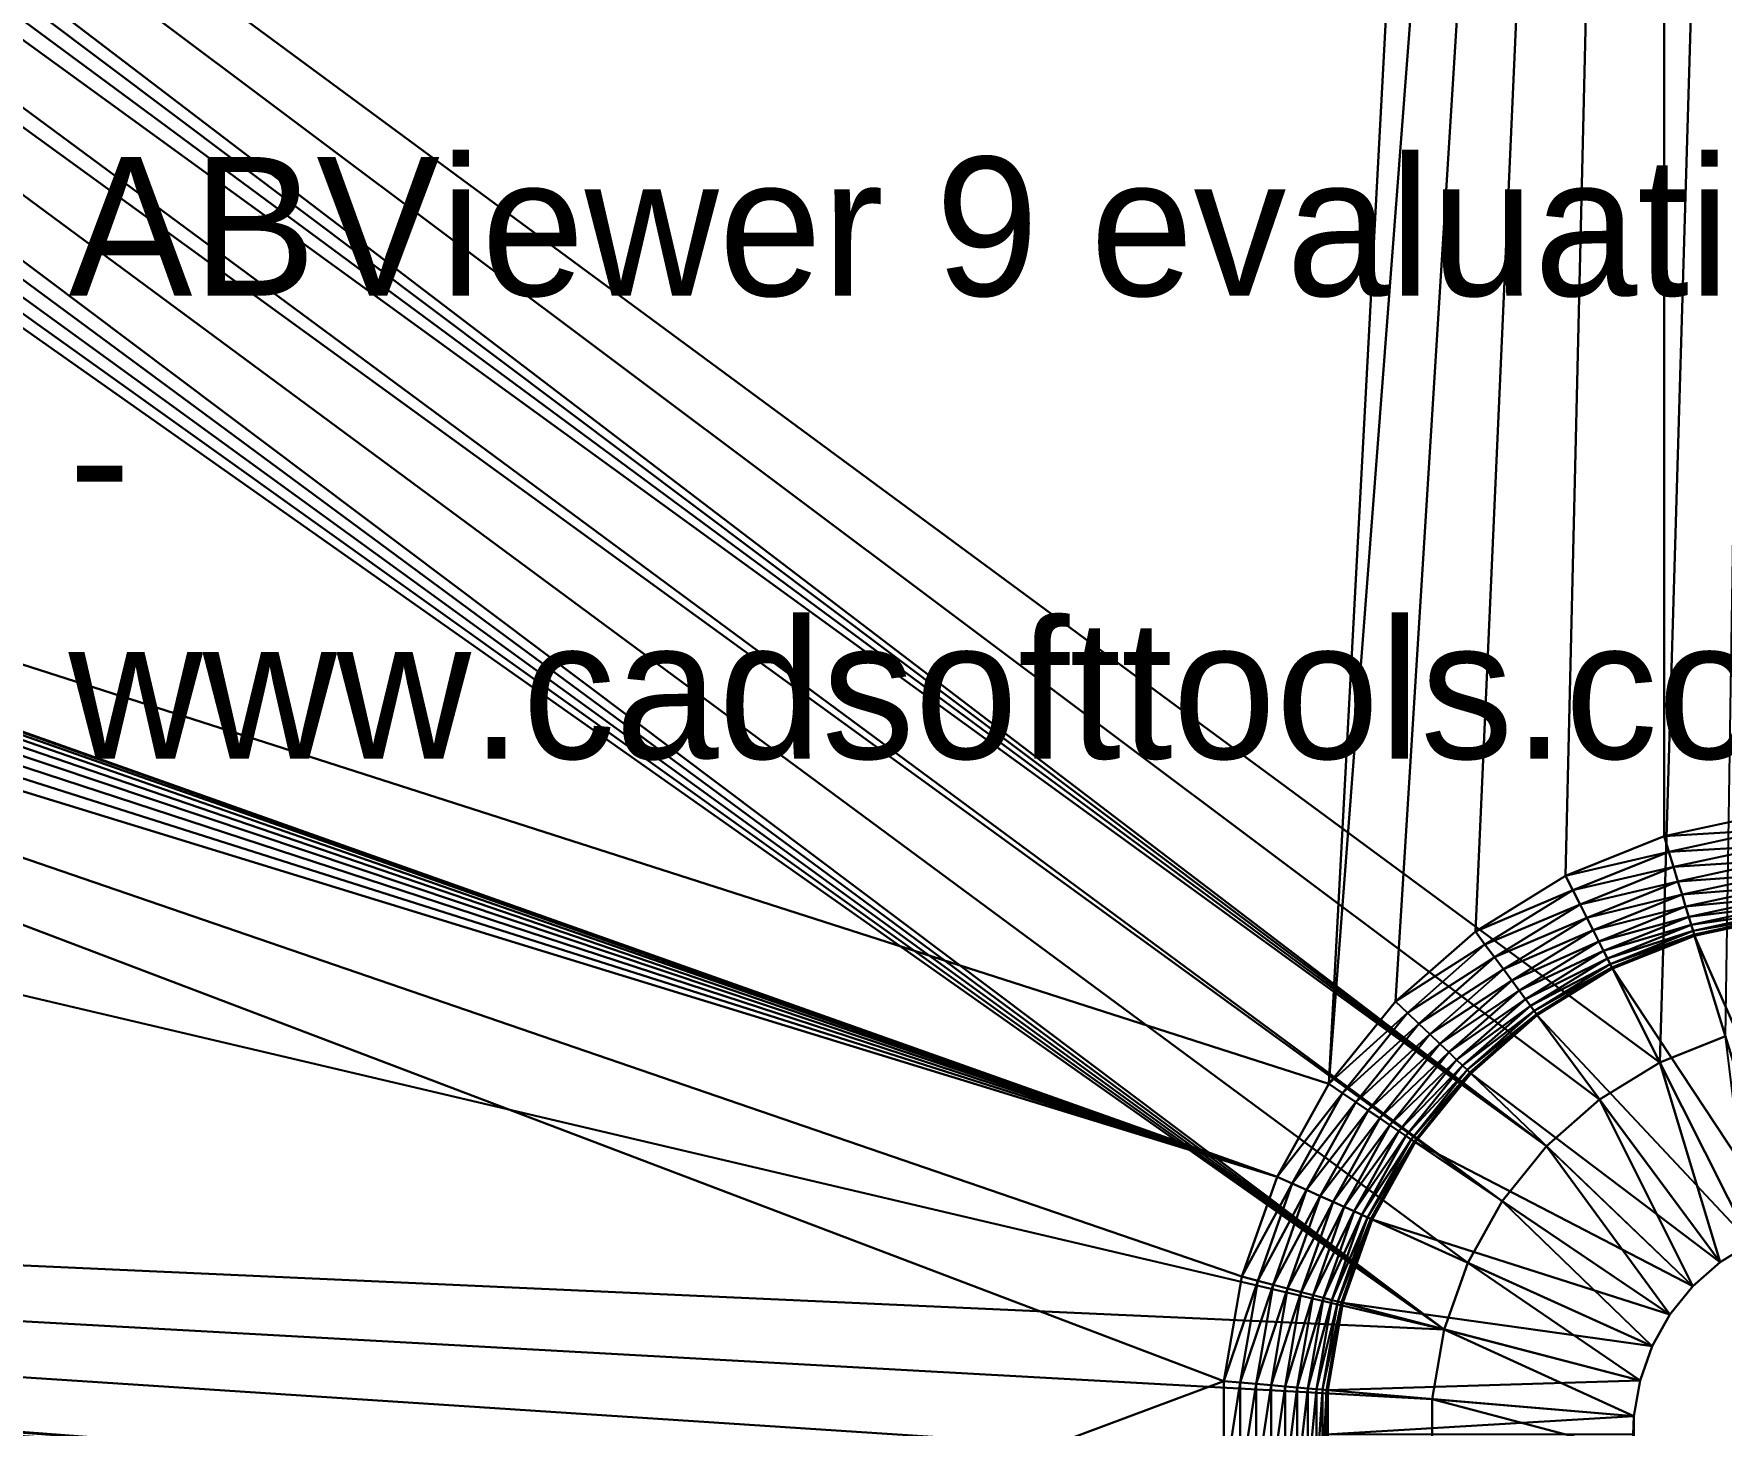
# Model space of a CAD drawing. Header units: millimetres. Extents: x 19.3 to 105.6, y 153.8 to 217.3.
# Drawn here: x 76.56 to 89.42, y 165.29 to 175.9 of the extents above; entities that cross this region are included whole.
import ezdxf

# ---------------------------------------------------------------- set-up
doc = ezdxf.new("R2010")
doc.units = ezdxf.units.MM
doc.layers.get('0').update_dxf_attribs({"color": 132, "linetype": 'CONTINUOUS'})

# ---------------------------------------------------------------- blocks, each defined once
blk = doc.blocks.new('ABViewer')
at = {"color": 0, "insert": (0, 0), "char_height": 0.05, "width": 0.5, "attachment_point": 1}
blk.add_mtext('ABViewer 9 evaluation - www.cadsofttools.com', dxfattribs=at)

msp = doc.modelspace()

# ---------------------------------------------------------------- linework, layer by layer
at = {"invisible_edges": 16}
for points in [[(37.635, 205.326, 21.431), (88.093, 167.419, 21.431), (37.68, 205.862, 21.431)], [(89.982, 202.713, 21.431), (37.68, 205.862, 21.431), (88.956, 168.057, 21.431)], [(37.68, 205.862, 21.431), (88.093, 167.419, 21.431), (88.497, 167.775, 21.431)], [(37.68, 205.862, 21.431), (88.497, 167.775, 21.431), (88.956, 168.057, 21.431)], [(37.635, 205.326, 21.431), (37.499, 204.804, 21.431), (88.093, 167.419, 21.431)], [(88.093, 167.419, 21.431), (37.499, 204.804, 21.431), (37.277, 204.314, 21.431)], [(87.755, 167, 21.431), (37.277, 204.314, 21.431), (36.976, 203.868, 21.431)], [(88.093, 167.419, 21.431), (37.277, 204.314, 21.431), (87.755, 167, 21.431)], [(36.603, 203.479, 21.431), (87.313, 166.022, 21.431), (36.976, 203.868, 21.431)], [(87.755, 167, 21.431), (36.976, 203.868, 21.431), (87.492, 166.53, 21.431)], [(87.492, 166.53, 21.431), (36.976, 203.868, 21.431), (87.313, 166.022, 21.431)], [(36.17, 203.159, 21.431), (87.313, 166.022, 21.431), (36.603, 203.479, 21.431)], [(36.17, 203.159, 21.431), (35.689, 202.916, 21.431), (87.313, 166.022, 21.431)], [(87.313, 166.022, 21.431), (35.689, 202.916, 21.431), (35.174, 202.758, 21.431)], [(87.313, 166.022, 21.431), (35.174, 202.758, 21.431), (20.093, 181.83, 21.431)], [(88.956, 168.057, 21.431), (89.456, 168.258, 21.431), (89.982, 202.713, 21.431)], [(88.238, 201.604, 19.044), (86.434, 167.893, 19.044), (61.348, 175.946, 19.044)], [(88.989, 201.302, 19.044), (86.434, 167.893, 19.044), (88.238, 201.604, 19.044)], [(88.989, 201.302, 19.044), (86.942, 168.522, 19.044), (86.434, 167.893, 19.044)], [(87.55, 169.056, 19.044), (86.942, 168.522, 19.044), (88.989, 201.302, 19.044)], [(88.989, 201.302, 19.044), (88.238, 169.48, 19.044), (87.55, 169.056, 19.044)], [(88.989, 169.782, 19.044), (88.238, 169.48, 19.044), (88.989, 201.302, 19.044)], [(88.989, 169.782, 19.044), (88.989, 201.302, 19.044), (89.78, 169.952, 19.044)], [(89.78, 169.952, 19.044), (88.989, 201.302, 19.044), (89.78, 201.132, 19.044)], [(34.64, 168.394, 21.431), (87.313, 166.022, 21.431), (20.093, 181.83, 21.431)], [(61.348, 175.946, 19.044), (86.434, 167.893, 19.044), (86.04, 167.186, 19.044)], [(61.348, 175.946, 19.044), (86.04, 167.186, 19.044), (61.579, 175.85, 19.044)], [(86.04, 167.186, 19.044), (61.791, 175.72, 19.044), (61.579, 175.85, 19.044)], [(86.04, 167.186, 19.044), (61.98, 175.559, 19.044), (61.791, 175.72, 19.044)], [(62.142, 175.369, 19.044), (61.98, 175.559, 19.044), (86.04, 167.186, 19.044)], [(62.272, 175.157, 19.044), (62.142, 175.369, 19.044), (86.04, 167.186, 19.044)], [(62.272, 175.157, 19.044), (86.04, 167.186, 19.044), (62.368, 174.927, 19.044)], [(86.04, 167.186, 19.044), (62.426, 174.684, 19.044), (62.368, 174.927, 19.044)], [(86.04, 167.186, 19.044), (62.445, 174.436, 19.044), (62.426, 174.684, 19.044)], [(85.77, 166.424, 19.044), (85.634, 165.627, 19.044), (62.445, 174.436, 19.044)], [(62.445, 174.436, 19.044), (85.634, 165.627, 19.044), (62.445, 156.973, 19.044)], [(85.77, 166.424, 19.044), (62.445, 174.436, 19.044), (86.04, 167.186, 19.044)], [(89.78, 169.952, 19.044), (89.795, 169.829, 19.034), (88.989, 169.782, 19.044)], [(88.989, 169.782, 19.044), (89.795, 169.829, 19.034), (89.025, 169.663, 19.034)], [(89.795, 169.829, 19.034), (89.811, 169.709, 19.005), (89.025, 169.663, 19.034)], [(88.989, 169.782, 19.044), (89.025, 169.663, 19.034), (88.238, 169.48, 19.044)], [(89.025, 169.663, 19.034), (89.811, 169.709, 19.005), (89.061, 169.547, 19.005)], [(89.811, 169.709, 19.005), (89.825, 169.595, 18.957), (89.061, 169.547, 19.005)], [(88.238, 169.48, 19.044), (89.025, 169.663, 19.034), (88.294, 169.37, 19.034)], [(89.025, 169.663, 19.034), (89.061, 169.547, 19.005), (88.294, 169.37, 19.034)], [(88.294, 169.37, 19.034), (89.061, 169.547, 19.005), (88.349, 169.261, 19.005)], [(89.061, 169.547, 19.005), (89.094, 169.437, 18.957), (88.349, 169.261, 19.005)], [(89.061, 169.547, 19.005), (89.825, 169.595, 18.957), (89.094, 169.437, 18.957)], [(89.825, 169.595, 18.957), (89.839, 169.49, 18.892), (89.094, 169.437, 18.957)], [(88.238, 169.48, 19.044), (88.294, 169.37, 19.034), (87.55, 169.056, 19.044)], [(88.349, 169.261, 19.005), (89.094, 169.437, 18.957), (88.401, 169.159, 18.957)], [(89.094, 169.437, 18.957), (89.126, 169.336, 18.892), (88.401, 169.159, 18.957)], [(89.094, 169.437, 18.957), (89.839, 169.49, 18.892), (89.126, 169.336, 18.892)], [(89.839, 169.49, 18.892), (89.851, 169.396, 18.811), (89.126, 169.336, 18.892)], [(87.55, 169.056, 19.044), (88.294, 169.37, 19.034), (87.623, 168.956, 19.034)], [(88.294, 169.37, 19.034), (88.349, 169.261, 19.005), (87.623, 168.956, 19.034)], [(88.401, 169.159, 18.957), (89.126, 169.336, 18.892), (88.448, 169.064, 18.892)], [(89.126, 169.336, 18.892), (89.153, 169.245, 18.811), (88.448, 169.064, 18.892)], [(89.126, 169.336, 18.892), (89.851, 169.396, 18.811), (89.153, 169.245, 18.811)], [(89.851, 169.396, 18.811), (89.861, 169.315, 18.716), (89.153, 169.245, 18.811)], [(89.153, 169.245, 18.811), (89.861, 169.315, 18.716), (89.177, 169.168, 18.716)], [(89.861, 169.315, 18.716), (89.869, 169.251, 18.61), (89.177, 169.168, 18.716)], [(87.623, 168.956, 19.034), (88.349, 169.261, 19.005), (87.696, 168.859, 19.005)], [(88.349, 169.261, 19.005), (88.401, 169.159, 18.957), (87.696, 168.859, 19.005)], [(87.696, 168.859, 19.005), (88.401, 169.159, 18.957), (87.764, 168.767, 18.957)], [(88.401, 169.159, 18.957), (88.448, 169.064, 18.892), (87.764, 168.767, 18.957)], [(88.448, 169.064, 18.892), (89.153, 169.245, 18.811), (88.491, 168.979, 18.811)], [(89.153, 169.245, 18.811), (89.177, 169.168, 18.716), (88.491, 168.979, 18.811)], [(88.491, 168.979, 18.811), (89.177, 169.168, 18.716), (88.528, 168.907, 18.716)], [(89.177, 169.168, 18.716), (89.196, 169.106, 18.61), (88.528, 168.907, 18.716)], [(89.177, 169.168, 18.716), (89.869, 169.251, 18.61), (89.196, 169.106, 18.61)], [(89.869, 169.251, 18.61), (89.876, 169.204, 18.495), (89.196, 169.106, 18.61)], [(89.196, 169.106, 18.61), (89.876, 169.204, 18.495), (89.21, 169.06, 18.495)], [(89.876, 169.204, 18.495), (89.879, 169.175, 18.374), (89.21, 169.06, 18.495)], [(89.21, 169.06, 18.495), (89.879, 169.175, 18.374), (89.219, 169.032, 18.374)], [(89.879, 169.175, 18.374), (89.88, 169.165, 18.25), (89.219, 169.032, 18.374)], [(89.219, 169.032, 18.374), (89.88, 169.165, 18.25), (89.221, 169.023, 18.25)], [(89.88, 169.165, 18.25), (89.88, 169.165, 15.869), (89.221, 169.023, 15.869)], [(89.88, 169.165, 18.25), (89.221, 169.023, 15.869), (89.221, 169.023, 18.25)], [(90.178, 166.841, 15.869), (89.221, 169.023, 15.869), (89.88, 169.165, 15.869)], [(87.55, 169.056, 19.044), (87.623, 168.956, 19.034), (86.942, 168.522, 19.044)], [(87.764, 168.767, 18.957), (88.448, 169.064, 18.892), (87.827, 168.681, 18.892)], [(88.448, 169.064, 18.892), (88.491, 168.979, 18.811), (87.827, 168.681, 18.892)], [(88.528, 168.907, 18.716), (89.196, 169.106, 18.61), (88.557, 168.849, 18.61)], [(89.196, 169.106, 18.61), (89.21, 169.06, 18.495), (88.557, 168.849, 18.61)], [(88.557, 168.849, 18.61), (89.21, 169.06, 18.495), (88.578, 168.806, 18.495)], [(89.21, 169.06, 18.495), (89.219, 169.032, 18.374), (88.578, 168.806, 18.495)], [(88.578, 168.806, 18.495), (89.219, 169.032, 18.374), (88.591, 168.78, 18.374)], [(89.219, 169.032, 18.374), (89.221, 169.023, 18.25), (88.591, 168.78, 18.374)], [(88.591, 168.78, 18.374), (89.221, 169.023, 18.25), (88.596, 168.772, 18.25)], [(89.221, 169.023, 18.25), (89.221, 169.023, 15.869), (88.596, 168.772, 15.869)], [(89.221, 169.023, 18.25), (88.596, 168.772, 15.869), (88.596, 168.772, 18.25)], [(89.908, 166.783, 15.869), (88.596, 168.772, 15.869), (89.221, 169.023, 15.869)], [(89.908, 166.783, 15.869), (89.221, 169.023, 15.869), (90.178, 166.841, 15.869)], [(86.942, 168.522, 19.044), (87.623, 168.956, 19.034), (87.032, 168.436, 19.034)], [(87.623, 168.956, 19.034), (87.696, 168.859, 19.005), (87.032, 168.436, 19.034)], [(87.827, 168.681, 18.892), (88.491, 168.979, 18.811), (87.883, 168.605, 18.811)], [(88.491, 168.979, 18.811), (88.528, 168.907, 18.716), (87.883, 168.605, 18.811)], [(87.883, 168.605, 18.811), (88.528, 168.907, 18.716), (87.932, 168.54, 18.716)], [(88.528, 168.907, 18.716), (88.557, 168.849, 18.61), (87.932, 168.54, 18.716)], [(87.032, 168.436, 19.034), (87.696, 168.859, 19.005), (87.12, 168.352, 19.005)], [(87.696, 168.859, 19.005), (87.764, 168.767, 18.957), (87.12, 168.352, 19.005)], [(87.12, 168.352, 19.005), (87.764, 168.767, 18.957), (87.203, 168.273, 18.957)], [(87.764, 168.767, 18.957), (87.827, 168.681, 18.892), (87.203, 168.273, 18.957)], [(87.932, 168.54, 18.716), (88.557, 168.849, 18.61), (87.97, 168.488, 18.61)], [(88.557, 168.849, 18.61), (88.578, 168.806, 18.495), (87.97, 168.488, 18.61)], [(87.97, 168.488, 18.61), (88.578, 168.806, 18.495), (87.999, 168.449, 18.495)], [(88.578, 168.806, 18.495), (88.591, 168.78, 18.374), (87.999, 168.449, 18.495)], [(87.999, 168.449, 18.495), (88.591, 168.78, 18.374), (88.016, 168.426, 18.374)], [(88.591, 168.78, 18.374), (88.596, 168.772, 18.25), (88.016, 168.426, 18.374)], [(88.016, 168.426, 18.374), (88.596, 168.772, 18.25), (88.022, 168.418, 18.25)], [(88.596, 168.772, 18.25), (88.596, 168.772, 15.869), (88.022, 168.418, 15.869)], [(88.596, 168.772, 18.25), (88.022, 168.418, 15.869), (88.022, 168.418, 18.25)], [(89.651, 166.679, 15.869), (88.022, 168.418, 15.869), (88.596, 168.772, 15.869)], [(89.651, 166.679, 15.869), (88.596, 168.772, 15.869), (89.908, 166.783, 15.869)], [(87.203, 168.273, 18.957), (87.827, 168.681, 18.892), (87.279, 168.199, 18.892)], [(87.827, 168.681, 18.892), (87.883, 168.605, 18.811), (87.279, 168.199, 18.892)], [(86.942, 168.522, 19.044), (87.032, 168.436, 19.034), (86.434, 167.893, 19.044)], [(87.279, 168.199, 18.892), (87.883, 168.605, 18.811), (87.348, 168.134, 18.811)], [(87.883, 168.605, 18.811), (87.932, 168.54, 18.716), (87.348, 168.134, 18.811)], [(87.348, 168.134, 18.811), (87.932, 168.54, 18.716), (87.406, 168.078, 18.716)], [(87.932, 168.54, 18.716), (87.97, 168.488, 18.61), (87.406, 168.078, 18.716)], [(35.174, 168.326, 21.431), (87.313, 164.422, 21.431), (34.64, 168.394, 21.431)], [(34.64, 168.394, 21.431), (87.313, 164.422, 21.431), (87.222, 164.953, 21.431)], [(34.64, 168.394, 21.431), (87.222, 164.953, 21.431), (87.222, 165.491, 21.431)], [(87.222, 165.491, 21.431), (87.313, 166.022, 21.431), (34.64, 168.394, 21.431)], [(86.434, 167.893, 19.044), (87.032, 168.436, 19.034), (86.537, 167.823, 19.034)], [(87.032, 168.436, 19.034), (87.12, 168.352, 19.005), (86.537, 167.823, 19.034)], [(87.406, 168.078, 18.716), (87.97, 168.488, 18.61), (87.453, 168.033, 18.61)], [(87.97, 168.488, 18.61), (87.999, 168.449, 18.495), (87.453, 168.033, 18.61)], [(87.453, 168.033, 18.61), (87.999, 168.449, 18.495), (87.487, 168, 18.495)], [(87.999, 168.449, 18.495), (88.016, 168.426, 18.374), (87.487, 168, 18.495)], [(87.487, 168, 18.495), (88.016, 168.426, 18.374), (87.508, 167.979, 18.374)], [(88.016, 168.426, 18.374), (88.022, 168.418, 18.25), (87.508, 167.979, 18.374)], [(87.508, 167.979, 18.374), (88.022, 168.418, 18.25), (87.516, 167.973, 18.25)], [(88.022, 168.418, 18.25), (88.022, 168.418, 15.869), (87.516, 167.973, 15.869)], [(88.022, 168.418, 18.25), (87.516, 167.973, 15.869), (87.516, 167.973, 18.25)], [(89.415, 166.534, 15.869), (87.516, 167.973, 15.869), (88.022, 168.418, 15.869)], [(89.415, 166.534, 15.869), (88.022, 168.418, 15.869), (89.651, 166.679, 15.869)], [(87.313, 164.422, 21.431), (35.174, 168.326, 21.431), (35.689, 168.168, 21.431)], [(86.537, 167.823, 19.034), (87.12, 168.352, 19.005), (86.638, 167.755, 19.005)], [(87.12, 168.352, 19.005), (87.203, 168.273, 18.957), (86.638, 167.755, 19.005)], [(86.638, 167.755, 19.005), (87.203, 168.273, 18.957), (86.733, 167.691, 18.957)], [(87.203, 168.273, 18.957), (87.279, 168.199, 18.892), (86.733, 167.691, 18.957)], [(89.651, 166.679, 19.933), (89.456, 168.258, 19.933), (88.956, 168.057, 19.933)], [(89.456, 168.258, 19.933), (89.456, 168.258, 21.431), (88.956, 168.057, 21.431)], [(89.456, 168.258, 19.933), (88.956, 168.057, 21.431), (88.956, 168.057, 19.933)], [(35.689, 168.168, 21.431), (36.17, 167.926, 21.431), (87.313, 164.422, 21.431)], [(86.733, 167.691, 18.957), (87.279, 168.199, 18.892), (86.821, 167.631, 18.892)], [(87.279, 168.199, 18.892), (87.348, 168.134, 18.811), (86.821, 167.631, 18.892)], [(86.821, 167.631, 18.892), (87.348, 168.134, 18.811), (86.899, 167.578, 18.811)], [(87.348, 168.134, 18.811), (87.406, 168.078, 18.716), (86.899, 167.578, 18.811)], [(86.899, 167.578, 18.811), (87.406, 168.078, 18.716), (86.966, 167.533, 18.716)], [(87.406, 168.078, 18.716), (87.453, 168.033, 18.61), (86.966, 167.533, 18.716)], [(86.966, 167.533, 18.716), (87.453, 168.033, 18.61), (87.02, 167.497, 18.61)], [(87.453, 168.033, 18.61), (87.487, 168, 18.495), (87.02, 167.497, 18.61)], [(87.02, 167.497, 18.61), (87.487, 168, 18.495), (87.06, 167.47, 18.495)], [(87.487, 168, 18.495), (87.508, 167.979, 18.374), (87.06, 167.47, 18.495)], [(89.415, 166.534, 19.933), (88.956, 168.057, 19.933), (88.497, 167.775, 19.933)], [(88.956, 168.057, 19.933), (88.956, 168.057, 21.431), (88.497, 167.775, 21.431)], [(88.956, 168.057, 19.933), (88.497, 167.775, 21.431), (88.497, 167.775, 19.933)], [(89.651, 166.679, 19.933), (88.956, 168.057, 19.933), (89.415, 166.534, 19.933)], [(87.313, 164.422, 21.431), (36.17, 167.926, 21.431), (36.603, 167.606, 21.431)], [(86.434, 167.893, 19.044), (86.537, 167.823, 19.034), (86.04, 167.186, 19.044)], [(87.06, 167.47, 18.495), (87.508, 167.979, 18.374), (87.084, 167.454, 18.374)], [(87.508, 167.979, 18.374), (87.516, 167.973, 18.25), (87.084, 167.454, 18.374)], [(87.084, 167.454, 18.374), (87.516, 167.973, 18.25), (87.092, 167.448, 18.25)], [(87.516, 167.973, 18.25), (87.516, 167.973, 15.869), (87.092, 167.448, 15.869)], [(87.516, 167.973, 18.25), (87.092, 167.448, 15.869), (87.092, 167.448, 18.25)], [(89.207, 166.351, 15.869), (87.092, 167.448, 15.869), (87.516, 167.973, 15.869)], [(89.207, 166.351, 15.869), (87.516, 167.973, 15.869), (89.415, 166.534, 15.869)], [(86.04, 167.186, 19.044), (86.537, 167.823, 19.034), (86.153, 167.135, 19.034)], [(86.537, 167.823, 19.034), (86.638, 167.755, 19.005), (86.153, 167.135, 19.034)], [(86.153, 167.135, 19.034), (86.638, 167.755, 19.005), (86.263, 167.085, 19.005)], [(86.638, 167.755, 19.005), (86.733, 167.691, 18.957), (86.263, 167.085, 19.005)], [(89.207, 166.351, 19.933), (88.497, 167.775, 19.933), (88.093, 167.419, 19.933)], [(88.497, 167.775, 19.933), (88.497, 167.775, 21.431), (88.093, 167.419, 21.431)], [(88.497, 167.775, 19.933), (88.093, 167.419, 21.431), (88.093, 167.419, 19.933)], [(89.415, 166.534, 19.933), (88.497, 167.775, 19.933), (89.207, 166.351, 19.933)], [(86.263, 167.085, 19.005), (86.733, 167.691, 18.957), (86.368, 167.038, 18.957)], [(86.733, 167.691, 18.957), (86.821, 167.631, 18.892), (86.368, 167.038, 18.957)], [(86.368, 167.038, 18.957), (86.821, 167.631, 18.892), (86.465, 166.994, 18.892)], [(86.821, 167.631, 18.892), (86.899, 167.578, 18.811), (86.465, 166.994, 18.892)], [(88.497, 162.669, 21.431), (88.093, 163.025, 21.431), (36.603, 167.606, 21.431)], [(36.603, 167.606, 21.431), (88.093, 163.025, 21.431), (87.755, 163.444, 21.431)], [(36.976, 167.217, 21.431), (89.456, 162.186, 21.431), (36.603, 167.606, 21.431)], [(36.603, 167.606, 21.431), (89.456, 162.186, 21.431), (88.956, 162.387, 21.431)], [(36.603, 167.606, 21.431), (88.956, 162.387, 21.431), (88.497, 162.669, 21.431)], [(87.313, 164.422, 21.431), (36.603, 167.606, 21.431), (87.492, 163.914, 21.431)], [(87.492, 163.914, 21.431), (36.603, 167.606, 21.431), (87.755, 163.444, 21.431)], [(86.465, 166.994, 18.892), (86.899, 167.578, 18.811), (86.551, 166.955, 18.811)], [(86.899, 167.578, 18.811), (86.966, 167.533, 18.716), (86.551, 166.955, 18.811)], [(86.551, 166.955, 18.811), (86.966, 167.533, 18.716), (86.625, 166.922, 18.716)], [(86.966, 167.533, 18.716), (87.02, 167.497, 18.61), (86.625, 166.922, 18.716)], [(86.625, 166.922, 18.716), (87.02, 167.497, 18.61), (86.684, 166.895, 18.61)], [(87.02, 167.497, 18.61), (87.06, 167.47, 18.495), (86.684, 166.895, 18.61)], [(86.684, 166.895, 18.61), (87.06, 167.47, 18.495), (86.728, 166.876, 18.495)], [(87.06, 167.47, 18.495), (87.084, 167.454, 18.374), (86.728, 166.876, 18.495)], [(86.728, 166.876, 18.495), (87.084, 167.454, 18.374), (86.754, 166.864, 18.374)], [(87.084, 167.454, 18.374), (87.092, 167.448, 18.25), (86.754, 166.864, 18.374)], [(86.754, 166.864, 18.374), (87.092, 167.448, 18.25), (86.763, 166.86, 18.25)], [(87.092, 167.448, 18.25), (87.092, 167.448, 15.869), (86.763, 166.86, 15.869)], [(87.092, 167.448, 18.25), (86.763, 166.86, 15.869), (86.763, 166.86, 18.25)], [(89.033, 166.136, 15.869), (86.763, 166.86, 15.869), (87.092, 167.448, 15.869)], [(89.033, 166.136, 15.869), (87.092, 167.448, 15.869), (89.207, 166.351, 15.869)], [(89.033, 166.136, 19.933), (88.093, 167.419, 19.933), (87.755, 167, 19.933)], [(88.093, 167.419, 19.933), (88.093, 167.419, 21.431), (87.755, 167, 21.431)], [(88.093, 167.419, 19.933), (87.755, 167, 21.431), (87.755, 167, 19.933)], [(89.207, 166.351, 19.933), (88.093, 167.419, 19.933), (89.033, 166.136, 19.933)], [(36.976, 167.217, 21.431), (37.277, 166.771, 21.431), (89.456, 162.186, 21.431)], [(86.04, 167.186, 19.044), (86.153, 167.135, 19.034), (85.77, 166.424, 19.044)], [(85.77, 166.424, 19.044), (86.153, 167.135, 19.034), (85.891, 166.393, 19.034)], [(86.153, 167.135, 19.034), (86.263, 167.085, 19.005), (85.891, 166.393, 19.034)], [(85.891, 166.393, 19.034), (86.263, 167.085, 19.005), (86.008, 166.362, 19.005)], [(86.263, 167.085, 19.005), (86.368, 167.038, 18.957), (86.008, 166.362, 19.005)], [(86.008, 166.362, 19.005), (86.368, 167.038, 18.957), (86.119, 166.333, 18.957)], [(86.368, 167.038, 18.957), (86.465, 166.994, 18.892), (86.119, 166.333, 18.957)], [(86.119, 166.333, 18.957), (86.465, 166.994, 18.892), (86.222, 166.306, 18.892)], [(86.465, 166.994, 18.892), (86.551, 166.955, 18.811), (86.222, 166.306, 18.892)], [(88.898, 165.894, 19.933), (87.755, 167, 19.933), (87.492, 166.53, 19.933)], [(87.755, 167, 19.933), (87.755, 167, 21.431), (87.492, 166.53, 21.431)], [(87.755, 167, 19.933), (87.492, 166.53, 21.431), (87.492, 166.53, 19.933)], [(89.033, 166.136, 19.933), (87.755, 167, 19.933), (88.898, 165.894, 19.933)], [(86.222, 166.306, 18.892), (86.551, 166.955, 18.811), (86.314, 166.282, 18.811)], [(86.551, 166.955, 18.811), (86.625, 166.922, 18.716), (86.314, 166.282, 18.811)], [(86.314, 166.282, 18.811), (86.625, 166.922, 18.716), (86.392, 166.262, 18.716)], [(86.625, 166.922, 18.716), (86.684, 166.895, 18.61), (86.392, 166.262, 18.716)], [(86.392, 166.262, 18.716), (86.684, 166.895, 18.61), (86.455, 166.246, 18.61)], [(86.684, 166.895, 18.61), (86.728, 166.876, 18.495), (86.455, 166.246, 18.61)], [(86.455, 166.246, 18.61), (86.728, 166.876, 18.495), (86.501, 166.234, 18.495)], [(86.728, 166.876, 18.495), (86.754, 166.864, 18.374), (86.501, 166.234, 18.495)], [(86.501, 166.234, 18.495), (86.754, 166.864, 18.374), (86.529, 166.226, 18.374)], [(86.754, 166.864, 18.374), (86.763, 166.86, 18.25), (86.529, 166.226, 18.374)], [(86.529, 166.226, 18.374), (86.763, 166.86, 18.25), (86.539, 166.224, 18.25)], [(86.763, 166.86, 18.25), (86.763, 166.86, 15.869), (86.539, 166.224, 15.869)], [(86.763, 166.86, 18.25), (86.539, 166.224, 15.869), (86.539, 166.224, 18.25)], [(88.898, 165.894, 15.869), (86.539, 166.224, 15.869), (86.763, 166.86, 15.869)], [(88.898, 165.894, 15.869), (86.763, 166.86, 15.869), (89.033, 166.136, 15.869)], [(89.456, 162.186, 21.431), (37.277, 166.771, 21.431), (37.499, 166.28, 21.431)], [(89.415, 166.534, 19.933), (89.415, 166.534, 15.869), (89.651, 166.679, 15.869)], [(89.415, 166.534, 19.933), (89.651, 166.679, 15.869), (89.651, 166.679, 19.933)], [(88.806, 165.633, 19.933), (87.492, 166.53, 19.933), (87.313, 166.022, 19.933)], [(87.492, 166.53, 19.933), (87.492, 166.53, 21.431), (87.313, 166.022, 21.431)], [(87.492, 166.53, 19.933), (87.313, 166.022, 21.431), (87.313, 166.022, 19.933)], [(88.898, 165.894, 19.933), (87.492, 166.53, 19.933), (88.806, 165.633, 19.933)], [(89.207, 166.351, 19.933), (89.207, 166.351, 15.869), (89.415, 166.534, 15.869)], [(89.207, 166.351, 19.933), (89.415, 166.534, 15.869), (89.415, 166.534, 19.933)], [(85.77, 166.424, 19.044), (85.891, 166.393, 19.034), (85.634, 165.627, 19.044)], [(85.634, 165.627, 19.044), (85.891, 166.393, 19.034), (85.757, 165.616, 19.034)], [(85.891, 166.393, 19.034), (86.008, 166.362, 19.005), (85.757, 165.616, 19.034)], [(85.757, 165.616, 19.034), (86.008, 166.362, 19.005), (85.878, 165.606, 19.005)], [(86.008, 166.362, 19.005), (86.119, 166.333, 18.957), (85.878, 165.606, 19.005)], [(85.878, 165.606, 19.005), (86.119, 166.333, 18.957), (85.993, 165.596, 18.957)], [(86.119, 166.333, 18.957), (86.222, 166.306, 18.892), (85.993, 165.596, 18.957)], [(89.033, 166.136, 19.933), (89.033, 166.136, 15.869), (89.207, 166.351, 15.869)], [(89.033, 166.136, 19.933), (89.207, 166.351, 15.869), (89.207, 166.351, 19.933)], [(37.499, 166.28, 21.431), (37.635, 165.759, 21.431), (89.456, 162.186, 21.431)], [(85.993, 165.596, 18.957), (86.222, 166.306, 18.892), (86.099, 165.587, 18.892)], [(86.222, 166.306, 18.892), (86.314, 166.282, 18.811), (86.099, 165.587, 18.892)], [(86.099, 165.587, 18.892), (86.314, 166.282, 18.811), (86.193, 165.579, 18.811)], [(86.314, 166.282, 18.811), (86.392, 166.262, 18.716), (86.193, 165.579, 18.811)], [(86.193, 165.579, 18.811), (86.392, 166.262, 18.716), (86.274, 165.572, 18.716)], [(86.392, 166.262, 18.716), (86.455, 166.246, 18.61), (86.274, 165.572, 18.716)], [(86.274, 165.572, 18.716), (86.455, 166.246, 18.61), (86.338, 165.567, 18.61)], [(86.455, 166.246, 18.61), (86.501, 166.234, 18.495), (86.338, 165.567, 18.61)], [(86.338, 165.567, 18.61), (86.501, 166.234, 18.495), (86.386, 165.563, 18.495)], [(86.501, 166.234, 18.495), (86.529, 166.226, 18.374), (86.386, 165.563, 18.495)], [(86.386, 165.563, 18.495), (86.529, 166.226, 18.374), (86.415, 165.56, 18.374)], [(86.529, 166.226, 18.374), (86.539, 166.224, 18.25), (86.415, 165.56, 18.374)], [(86.415, 165.56, 18.374), (86.539, 166.224, 18.25), (86.425, 165.559, 18.25)], [(86.539, 166.224, 18.25), (86.539, 166.224, 15.869), (86.425, 165.559, 15.869)], [(86.539, 166.224, 18.25), (86.425, 165.559, 15.869), (86.425, 165.559, 18.25)], [(88.806, 165.633, 15.869), (86.425, 165.559, 15.869), (86.539, 166.224, 15.869)], [(88.806, 165.633, 15.869), (86.539, 166.224, 15.869), (88.898, 165.894, 15.869)], [(88.898, 165.894, 19.933), (88.898, 165.894, 15.869), (89.033, 166.136, 15.869)], [(88.898, 165.894, 19.933), (89.033, 166.136, 15.869), (89.033, 166.136, 19.933)], [(88.759, 165.361, 19.933), (87.313, 166.022, 19.933), (87.222, 165.491, 19.933)], [(87.313, 166.022, 19.933), (87.313, 166.022, 21.431), (87.222, 165.491, 21.431)], [(87.313, 166.022, 19.933), (87.222, 165.491, 21.431), (87.222, 165.491, 19.933)], [(88.806, 165.633, 19.933), (87.313, 166.022, 19.933), (88.759, 165.361, 19.933)], [(88.806, 165.633, 19.933), (88.806, 165.633, 15.869), (88.898, 165.894, 15.869)], [(88.806, 165.633, 19.933), (88.898, 165.894, 15.869), (88.898, 165.894, 19.933)], [(89.456, 162.186, 21.431), (37.635, 165.759, 21.431), (37.68, 165.222, 21.431)], [(62.445, 156.973, 19.044), (85.634, 165.627, 19.044), (85.634, 164.818, 19.044)], [(85.634, 165.627, 19.044), (85.757, 165.616, 19.034), (85.634, 164.818, 19.044)], [(85.634, 164.818, 19.044), (85.757, 165.616, 19.034), (85.757, 164.828, 19.034)], [(85.757, 165.616, 19.034), (85.878, 165.606, 19.005), (85.757, 164.828, 19.034)], [(85.757, 164.828, 19.034), (85.878, 165.606, 19.005), (85.878, 164.839, 19.005)], [(85.878, 165.606, 19.005), (85.993, 165.596, 18.957), (85.878, 164.839, 19.005)], [(85.878, 164.839, 19.005), (85.993, 165.596, 18.957), (85.993, 164.848, 18.957)], [(85.993, 165.596, 18.957), (86.099, 165.587, 18.892), (85.993, 164.848, 18.957)], [(85.993, 164.848, 18.957), (86.099, 165.587, 18.892), (86.099, 164.857, 18.892)], [(86.099, 165.587, 18.892), (86.193, 165.579, 18.811), (86.099, 164.857, 18.892)], [(86.099, 164.857, 18.892), (86.193, 165.579, 18.811), (86.193, 164.865, 18.811)], [(86.193, 165.579, 18.811), (86.274, 165.572, 18.716), (86.193, 164.865, 18.811)], [(86.193, 164.865, 18.811), (86.274, 165.572, 18.716), (86.274, 164.872, 18.716)], [(86.274, 165.572, 18.716), (86.338, 165.567, 18.61), (86.274, 164.872, 18.716)], [(86.274, 164.872, 18.716), (86.338, 165.567, 18.61), (86.338, 164.878, 18.61)], [(86.338, 165.567, 18.61), (86.386, 165.563, 18.495), (86.338, 164.878, 18.61)], [(86.338, 164.878, 18.61), (86.386, 165.563, 18.495), (86.386, 164.882, 18.495)], [(86.386, 165.563, 18.495), (86.415, 165.56, 18.374), (86.386, 164.882, 18.495)], [(86.386, 164.882, 18.495), (86.415, 165.56, 18.374), (86.415, 164.884, 18.374)], [(86.425, 165.559, 18.25), (86.425, 165.559, 15.869), (86.41, 165.222, 15.869)], [(86.425, 165.559, 18.25), (86.41, 165.222, 15.869), (86.425, 164.885, 18.25)], [(88.759, 165.361, 15.869), (86.41, 165.222, 15.869), (86.425, 165.559, 15.869)], [(86.415, 165.56, 18.374), (86.425, 165.559, 18.25), (86.415, 164.884, 18.374)], [(86.415, 164.884, 18.374), (86.425, 165.559, 18.25), (86.425, 164.885, 18.25)], [(88.759, 165.361, 15.869), (86.425, 165.559, 15.869), (88.806, 165.633, 15.869)], [(88.759, 165.361, 19.933), (88.759, 165.361, 15.869), (88.806, 165.633, 15.869)], [(88.759, 165.361, 19.933), (88.806, 165.633, 15.869), (88.806, 165.633, 19.933)], [(88.759, 165.361, 19.933), (87.222, 165.491, 19.933), (88.759, 165.084, 19.933)], [(88.759, 165.084, 19.933), (87.222, 165.491, 19.933), (87.222, 164.953, 19.933)], [(87.222, 165.491, 19.933), (87.222, 165.491, 21.431), (87.222, 164.953, 21.431)], [(87.222, 165.491, 19.933), (87.222, 164.953, 21.431), (87.222, 164.953, 19.933)], [(88.753, 165.222, 15.869), (86.41, 165.222, 15.869), (88.759, 165.361, 15.869)], [(88.753, 165.222, 15.869), (88.759, 165.361, 15.869), (88.759, 165.361, 19.933)], [(88.759, 165.084, 19.933), (88.753, 165.222, 15.869), (88.759, 165.361, 19.933)]]:
    msp.add_3dface(points, dxfattribs=at)

# ---------------------------------------------------------------- block references
at = {"xscale": 28.76375643412272, "yscale": 21.16667175292969}
msp.add_blockref('ABViewer', (76.827, 174.959, 10.716), dxfattribs=at)

doc.saveas('drawing.dxf')
